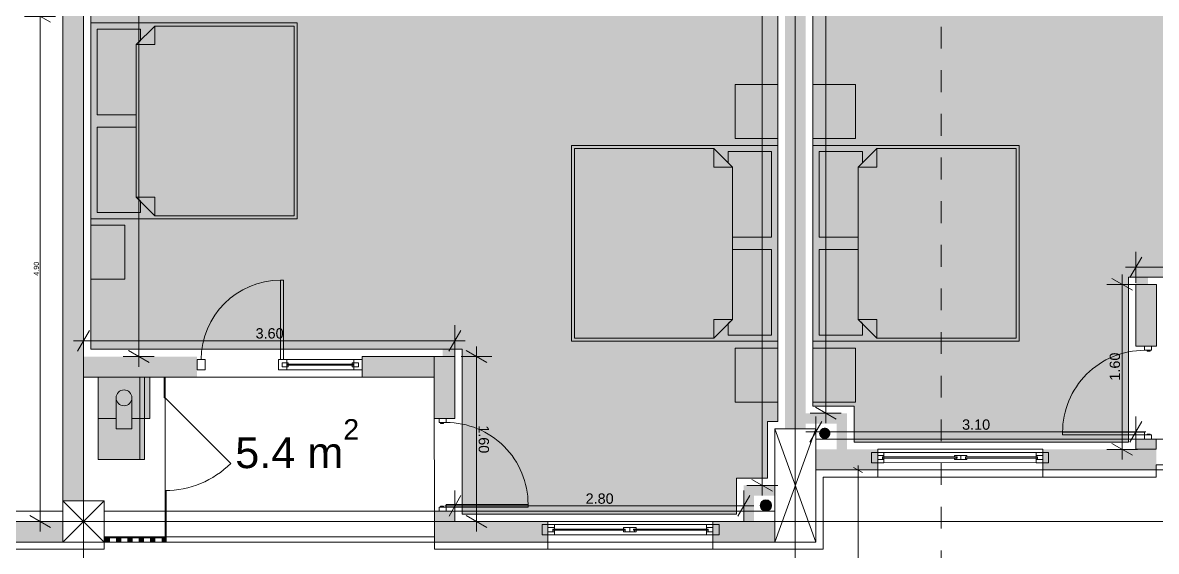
# Model space of a CAD drawing. Header units: millimetres. Extents: x 475616349 to 476941521, y 4620115302 to 4621446928.
# Drawn here: x 476511016 to 476522007, y 4620382074 to 4620387203 of the extents above; entities that cross this region are included whole.
import ezdxf

# ---------------------------------------------------------------- set-up
doc = ezdxf.new("R2010")
doc.units = ezdxf.units.MM
doc.header["$MEASUREMENT"] = 0
doc.set_wipeout_variables(frame=1)
doc.linetypes.add('Dashed', pattern=[423.333333, 211.666667, -211.666667])
doc.linetypes.add('Wipeout_Contour', pattern=[1000, 0, -1000])
for name, color, linetype, lineweight in [('2D Drafting - General_Pen_No__1_Pen_No__7', 7, 'Continuous', 0), ('2D Drafting - General_Pen_No__250_Pen_No__7_Pen_No__250', 7, 'Continuous', 0), ('2D Drafting - General_Pen_No__250_Pen_No__7_Pen_No__7', 7, 'Continuous', 0), ('2D Drafting - General_Pen_No__7_Pen_No__7_Pen_No__7', 7, 'Continuous', 0), ('Doors_Pen_No__7_Pen_No__7_Pen_No__7', 7, 'Continuous', 0), ('G-Anno-Nplt_Pen_No__151', 151, 'Continuous', 0), ('G-Anno-Nplt_Pen_No__4', 7, 'Continuous', 0), ('gegmebi_Pen_No__1_Pen_No__7', 7, 'Continuous', 0), ('Interior - Furniture _Pen_No__7', 7, 'Continuous', 0), ('kar-panjara_Pen_No__7_Pen_No__7_Pen_No__7', 7, 'Continuous', 0), ('New_2D Drafting - General_Pen_No__250_Pen_No__7_Pen_No__255', 255, 'Continuous', 0), ('New_2D Drafting - General_Pen_No__250_Pen_No__7_Pen_No__7', 7, 'Continuous', 0), ('New_2D Drafting - General_Pen_No__30_Pen_No__9_Pen_No__9_Pen_No__255', 255, 'Continuous', 0), ('New_2D Drafting - General_Pen_No__30_Pen_No__9_Pen_No__9_Pen_No__7', 7, 'Continuous', 0), ('New_Interior - Furniture _Pen_No__250', 7, 'Continuous', 0), ('New_New_0_Pen_No__41_Pen_No__7', 7, 'Continuous', 0), ('New_reg_nak_Pen_No__250', 7, 'Continuous', 0), ('New_reg_nak_Pen_No__7', 7, 'Continuous', 0), ('New_shenobebi_Pen_No__5', 5, 'Continuous', 0), ('New_Structural - Bearing_Pen_No__250', 7, 'Continuous', 0), ('New_zoma_Pen_No__1', 1, 'Continuous', 0), ('shaxtebi da milebi_Pen_No__1_Pen_No__1_Pen_No__1', 1, 'Continuous', 0), ('zoma_Pen_No__142', 142, 'Continuous', 0), ('zoma_Pen_No__4', 7, 'Continuous', 0), ('zoma_Pen_No__5_Pen_No__5', 5, 'Continuous', 0)]:
    doc.layers.add(name, color=color, linetype=linetype, lineweight=lineweight)
doc.layers.add('New_zoma', color=7, linetype='Continuous')
doc.layers.add('zoma', color=7, linetype='Continuous')
doc.styles.add('GENERATED_STYLE_1', font='arial.ttf')
doc.styles.add('GENERATED_STYLE_2', font='arial.ttf')
doc.dimstyles.new('GENERATED_STYLE__1', dxfattribs={"dimtxt": 200, "dimasz": 64.421331, "dimexe": 0.18, "dimexo": 3, "dimgap": 0.09, "dimtad": 1, "dimtih": 1, "dimtoh": 1, "dimlfac": 0.001, "dimzin": 0, "dimdsep": 46, "dimtxsty": 'GENERATED_STYLE_2', "dimblk": 'ARROWHEAD_2', "dimblk1": 'ARROWHEAD_2', "dimblk2": 'ARROWHEAD_2', "dimcen": 0.09, "dimclrd": 142, "dimclre": 142, "dimclrt": 142, "dimadec": 0, "dimazin": 0, "dimtfac": 1, "dimtdec": 4, "dimtmove": 0, "dimatfit": 3, "dimfxl": 1, "dimtolj": 1, "dimtzin": 0, "dimarcsym": 0})
doc.dimstyles.new('GENERATED_STYLE__41', dxfattribs={"dimtxt": 100, "dimasz": 152, "dimexe": 0.18, "dimexo": 3, "dimgap": 0.09, "dimtad": 1, "dimtih": 1, "dimtoh": 1, "dimlfac": 0.001, "dimzin": 0, "dimdsep": 46, "dimtxsty": 'GENERATED_STYLE_2', "dimblk": 'ARROWHEAD_2', "dimblk1": 'ARROWHEAD_2', "dimblk2": 'ARROWHEAD_2', "dimcen": 0.09, "dimclrd": 7, "dimclre": 7, "dimclrt": 7, "dimadec": 0, "dimazin": 0, "dimtfac": 1, "dimtdec": 4, "dimtmove": 0, "dimatfit": 3, "dimfxl": 1, "dimtolj": 1, "dimtzin": 0, "dimarcsym": 0})
doc.dimstyles.new('GENERATED_STYLE__42', dxfattribs={"dimtxt": 50, "dimasz": 152, "dimexe": 0.18, "dimexo": 3, "dimgap": 0.09, "dimtad": 1, "dimlfac": 0.001, "dimzin": 0, "dimdsep": 46, "dimtxsty": 'GENERATED_STYLE_2', "dimblk": 'ARROWHEAD_2', "dimblk1": 'ARROWHEAD_2', "dimblk2": 'ARROWHEAD_2', "dimcen": 0.09, "dimclrd": 7, "dimclre": 7, "dimclrt": 7, "dimadec": 0, "dimazin": 0, "dimtfac": 1, "dimtdec": 4, "dimtmove": 0, "dimatfit": 3, "dimfxl": 1, "dimtolj": 1, "dimtzin": 0, "dimarcsym": 0})
doc.dimstyles.new('GENERATED_STYLE__43', dxfattribs={"dimtxt": 100, "dimasz": 152, "dimexe": 0.18, "dimexo": 3, "dimgap": 0.09, "dimtad": 1, "dimlfac": 0.001, "dimzin": 0, "dimdsep": 46, "dimtxsty": 'GENERATED_STYLE_2', "dimblk": 'ARROWHEAD_2', "dimblk1": 'ARROWHEAD_2', "dimblk2": 'ARROWHEAD_2', "dimcen": 0.09, "dimclrd": 7, "dimclre": 7, "dimclrt": 7, "dimadec": 0, "dimazin": 0, "dimtfac": 1, "dimtdec": 4, "dimtmove": 0, "dimatfit": 3, "dimfxl": 1, "dimtolj": 1, "dimtzin": 0, "dimarcsym": 0})
doc.dimstyles.new('GENERATED_STYLE__53', dxfattribs={"dimtxt": 279.999995, "dimasz": 64.421331, "dimexe": 0.18, "dimexo": 3, "dimgap": 0.09, "dimtad": 1, "dimlfac": 0.001, "dimzin": 0, "dimdsep": 46, "dimtxsty": 'GENERATED_STYLE_1', "dimblk": 'ARROWHEAD_2', "dimblk1": 'ARROWHEAD_2', "dimblk2": 'ARROWHEAD_2', "dimcen": 0.09, "dimclrd": 1, "dimclre": 1, "dimclrt": 1, "dimadec": 0, "dimazin": 0, "dimtfac": 1, "dimtdec": 4, "dimtmove": 2, "dimatfit": 3, "dimfxl": 1, "dimtolj": 1, "dimtzin": 0, "dimarcsym": 0})

# ---------------------------------------------------------------- blocks, each defined once
blk = doc.blocks.new('*D1230', base_point=(476577134, 4620325126))
at = {"layer": 'zoma_Pen_No__142', "color": 142, "linetype": 'Continuous', "lineweight": 0, "transparency": 16777216}
for p, q in [((476497632, 4620380576), (476497583, 4620380492)), ((476497607, 4620380470), (476497607, 4620380598)), ((476539383, 4620380492), (476539432, 4620380576)), ((476539407, 4620380470), (476539407, 4620380598)), ((476497566, 4620380534), (476497607, 4620380534)), ((476497607, 4620380534), (476539407, 4620380534)), ((476539407, 4620380534), (476539449, 4620380534))]:
    blk.add_line(p, q, dxfattribs=at)
at = {"layer": 'zoma_Pen_No__142', "color": 142, "lineweight": 0, "transparency": 16777216, "insert": (476518165, 4620380574), "char_height": 200, "attachment_point": 7, "style": 'GENERATED_STYLE_2'}
blk.add_mtext('\\A1;{\\pql;\\fArial CYR|b0|i0|c204|p34;41.80}', dxfattribs=at)
blk = doc.blocks.new('ARROWHEAD_2')
at = {"color": 0, "linetype": 'Continuous', "lineweight": 0}
for p, q in [((0, 0), (-1, 0)), ((-0.378, -0.655), (0.378, 0.655))]:
    blk.add_line(p, q, dxfattribs=at)
blk = doc.blocks.new('*D1864', base_point=(476577134, 4620325126))
at = {"layer": 'zoma_Pen_No__4', "color": 7, "linetype": 'Continuous', "lineweight": 0, "transparency": 16777216}
for p, q in [((476511085, 4620387321), (476511285, 4620387206)), ((476511335, 4620387263), (476511035, 4620387263)), ((476511185, 4620382363), (476511185, 4620387263)), ((476511335, 4620382363), (476511035, 4620382363)), ((476511085, 4620382421), (476511285, 4620382306)), ((476511185, 4620382266), (476511185, 4620382363))]:
    blk.add_line(p, q, dxfattribs=at)
at = {"layer": 'zoma_Pen_No__4', "color": 7, "lineweight": 0, "transparency": 16777216, "insert": (476511175, 4620384747), "char_height": 50, "attachment_point": 7, "rotation": 90, "style": 'GENERATED_STYLE_2'}
blk.add_mtext('\\A1;{\\pql;\\fArial CYR|b0|i0|c204|p34;4.90}', dxfattribs=at)
blk = doc.blocks.new('*D1881', base_point=(476577134, 4620325126))
at = {"layer": 'zoma_Pen_No__4', "color": 7, "linetype": 'Continuous', "lineweight": 0, "transparency": 16777216}
for p, q in [((476525730, 4620387321), (476525930, 4620387206)), ((476525980, 4620387263), (476525680, 4620387263)), ((476525830, 4620382363), (476525830, 4620387263)), ((476525980, 4620382363), (476525680, 4620382363)), ((476525730, 4620382421), (476525930, 4620382306)), ((476525830, 4620382266), (476525830, 4620382363))]:
    blk.add_line(p, q, dxfattribs=at)
at = {"layer": 'zoma_Pen_No__4', "color": 7, "lineweight": 0, "transparency": 16777216, "insert": (476525820, 4620384747), "char_height": 50, "attachment_point": 7, "rotation": 90, "style": 'GENERATED_STYLE_2'}
blk.add_mtext('\\A1;{\\pql;\\fArial CYR|b0|i0|c204|p34;4.90}', dxfattribs=at)
blk = doc.blocks.new('*D1906', base_point=(476577134, 4620325126))
at = {"layer": 'zoma_Pen_No__4', "color": 7, "linetype": 'Continuous', "lineweight": 0, "transparency": 16777216}
for p, q in [((476512241, 4620399606), (476512041, 4620399721)), ((476512141, 4620399663), (476512141, 4620399761)), ((476512291, 4620399663), (476511991, 4620399663)), ((476512141, 4620383963), (476512141, 4620399663)), ((476512041, 4620384021), (476512241, 4620383906)), ((476512291, 4620383963), (476511991, 4620383963)), ((476512141, 4620383865), (476512141, 4620383963))]:
    blk.add_line(p, q, dxfattribs=at)
at = {"layer": 'zoma_Pen_No__4', "color": 7, "lineweight": 0, "transparency": 16777216, "insert": (476512121, 4620391642), "char_height": 100, "attachment_point": 7, "rotation": 90, "style": 'GENERATED_STYLE_2'}
blk.add_mtext('\\A1;{\\pql;\\fArial CYR|b0|i0|c204|p34;15.70}', dxfattribs=at)
blk = doc.blocks.new('*D1907', base_point=(476577134, 4620325126))
at = {"layer": 'zoma_Pen_No__4', "color": 7, "linetype": 'Continuous', "lineweight": 0, "transparency": 16777216}
for p, q in [((476511665, 4620384217), (476511549, 4620384017)), ((476511607, 4620384267), (476511607, 4620383967)), ((476515149, 4620384017), (476515265, 4620384217)), ((476515207, 4620384267), (476515207, 4620383967)), ((476511607, 4620384117), (476511509, 4620384117)), ((476515207, 4620384117), (476511607, 4620384117)), ((476515305, 4620384117), (476515207, 4620384117))]:
    blk.add_line(p, q, dxfattribs=at)
at = {"layer": 'zoma_Pen_No__4', "color": 7, "lineweight": 0, "transparency": 16777216, "insert": (476513274, 4620384137), "char_height": 100, "attachment_point": 7, "rotation": 0.003, "style": 'GENERATED_STYLE_2'}
blk.add_mtext('\\A1;{\\pql;\\fArial CYR|b0|i0|c204|p34;3.60}', dxfattribs=at)
blk = doc.blocks.new('*D1908', base_point=(476577134, 4620325126))
at = {"layer": 'zoma_Pen_No__4', "color": 7, "linetype": 'Continuous', "lineweight": 0, "transparency": 16777216}
for p, q in [((476515516, 4620383906), (476515316, 4620384021)), ((476515416, 4620384061), (476515416, 4620383963)), ((476515266, 4620383963), (476515566, 4620383963)), ((476515416, 4620383963), (476515416, 4620382363)), ((476515266, 4620382363), (476515566, 4620382363)), ((476515316, 4620382421), (476515516, 4620382306)), ((476515416, 4620382363), (476515416, 4620382266))]:
    blk.add_line(p, q, dxfattribs=at)
at = {"layer": 'zoma_Pen_No__4', "color": 7, "lineweight": 0, "transparency": 16777216, "insert": (476515436, 4620383297), "char_height": 100, "attachment_point": 7, "rotation": 270.003, "style": 'GENERATED_STYLE_2'}
blk.add_mtext('\\A1;{\\pql;\\fArial CYR|b0|i0|c204|p34;1.60}', dxfattribs=at)
blk = doc.blocks.new('*D1909', base_point=(476577134, 4620325126))
at = {"layer": 'zoma_Pen_No__4', "color": 7, "linetype": 'Continuous', "lineweight": 0, "transparency": 16777216}
for p, q in [((476515207, 4620382364), (476515207, 4620382664)), ((476518007, 4620382364), (476518007, 4620382664)), ((476515265, 4620382614), (476515150, 4620382414)), ((476517949, 4620382414), (476518065, 4620382614)), ((476515110, 4620382514), (476515207, 4620382514)), ((476515207, 4620382514), (476518007, 4620382514)), ((476518007, 4620382514), (476518105, 4620382514))]:
    blk.add_line(p, q, dxfattribs=at)
at = {"layer": 'zoma_Pen_No__4', "color": 7, "lineweight": 0, "transparency": 16777216, "insert": (476516474, 4620382534), "char_height": 100, "attachment_point": 7, "style": 'GENERATED_STYLE_2'}
blk.add_mtext('\\A1;{\\pql;\\fArial CYR|b0|i0|c204|p34;2.80}', dxfattribs=at)
blk = doc.blocks.new('*D1910', base_point=(476577134, 4620325126))
at = {"layer": 'zoma_Pen_No__4', "color": 7, "linetype": 'Continuous', "lineweight": 0, "transparency": 16777216}
for p, q in [((476518286, 4620399606), (476518086, 4620399721)), ((476518186, 4620399663), (476518186, 4620399761)), ((476518336, 4620399663), (476518036, 4620399663)), ((476518186, 4620382714), (476518186, 4620399663)), ((476518086, 4620382771), (476518286, 4620382656)), ((476518336, 4620382714), (476518036, 4620382714)), ((476518186, 4620382616), (476518186, 4620382714))]:
    blk.add_line(p, q, dxfattribs=at)
at = {"layer": 'zoma_Pen_No__4', "color": 7, "lineweight": 0, "transparency": 16777216, "insert": (476518166, 4620391018), "char_height": 100, "attachment_point": 7, "rotation": 90, "style": 'GENERATED_STYLE_2'}
blk.add_mtext('\\A1;{\\pql;\\fArial CYR|b0|i0|c204|p34;16.95}', dxfattribs=at)
blk = doc.blocks.new('*D1911', base_point=(476577134, 4620325126))
at = {"layer": 'zoma_Pen_No__4', "color": 7, "linetype": 'Continuous', "lineweight": 0, "transparency": 16777216}
for p, q in [((476518902, 4620399606), (476518702, 4620399721)), ((476518802, 4620399663), (476518802, 4620399761)), ((476518952, 4620399663), (476518652, 4620399663)), ((476518802, 4620383413), (476518802, 4620399663)), ((476518702, 4620383471), (476518902, 4620383356)), ((476518952, 4620383413), (476518652, 4620383413)), ((476518802, 4620383316), (476518802, 4620383413))]:
    blk.add_line(p, q, dxfattribs=at)
at = {"layer": 'zoma_Pen_No__4', "color": 7, "lineweight": 0, "transparency": 16777216, "insert": (476518782, 4620391367), "char_height": 100, "attachment_point": 7, "rotation": 90, "style": 'GENERATED_STYLE_2'}
blk.add_mtext('\\A1;{\\pql;\\fArial CYR|b0|i0|c204|p34;16.25}', dxfattribs=at)
blk = doc.blocks.new('*D1912', base_point=(476577134, 4620325126))
at = {"layer": 'zoma_Pen_No__4', "color": 7, "linetype": 'Continuous', "lineweight": 0, "transparency": 16777216}
for p, q in [((476518765, 4620383332), (476518649, 4620383132)), ((476518707, 4620383082), (476518707, 4620383382)), ((476521749, 4620383132), (476521865, 4620383332)), ((476521807, 4620383082), (476521807, 4620383382)), ((476518609, 4620383232), (476518707, 4620383232)), ((476518707, 4620383232), (476521807, 4620383232)), ((476521807, 4620383232), (476521905, 4620383232))]:
    blk.add_line(p, q, dxfattribs=at)
at = {"layer": 'zoma_Pen_No__4', "color": 7, "lineweight": 0, "transparency": 16777216, "insert": (476520124, 4620383252), "char_height": 100, "attachment_point": 7, "style": 'GENERATED_STYLE_2'}
blk.add_mtext('\\A1;{\\pql;\\fArial CYR|b0|i0|c204|p34;3.10}', dxfattribs=at)
blk = doc.blocks.new('*D1913', base_point=(476577134, 4620325126))
at = {"layer": 'zoma_Pen_No__4', "color": 7, "linetype": 'Continuous', "lineweight": 0, "transparency": 16777216}
for p, q in [((476521676, 4620384761), (476521676, 4620384663)), ((476521526, 4620384663), (476521826, 4620384663)), ((476521776, 4620384606), (476521576, 4620384721)), ((476521676, 4620384663), (476521676, 4620383063)), ((476521576, 4620383121), (476521776, 4620383006)), ((476521526, 4620383063), (476521826, 4620383063)), ((476521676, 4620383063), (476521676, 4620382966))]:
    blk.add_line(p, q, dxfattribs=at)
at = {"layer": 'zoma_Pen_No__4', "color": 7, "lineweight": 0, "transparency": 16777216, "insert": (476521656, 4620383730), "char_height": 100, "attachment_point": 7, "rotation": 89.997, "style": 'GENERATED_STYLE_2'}
blk.add_mtext('\\A1;{\\pql;\\fArial CYR|b0|i0|c204|p34;1.60}', dxfattribs=at)
blk = doc.blocks.new('*D1914', base_point=(476577134, 4620325126))
at = {"layer": 'zoma_Pen_No__4', "color": 7, "linetype": 'Continuous', "lineweight": 0, "transparency": 16777216}
for p, q in [((476521807, 4620384679), (476521807, 4620384979)), ((476525407, 4620384679), (476525407, 4620384979)), ((476521865, 4620384929), (476521749, 4620384729)), ((476525349, 4620384729), (476525465, 4620384929)), ((476521709, 4620384829), (476521807, 4620384829)), ((476521807, 4620384829), (476525407, 4620384829)), ((476525407, 4620384829), (476525505, 4620384829))]:
    blk.add_line(p, q, dxfattribs=at)
at = {"layer": 'zoma_Pen_No__4', "color": 7, "lineweight": 0, "transparency": 16777216, "insert": (476523474, 4620384849), "char_height": 100, "attachment_point": 7, "style": 'GENERATED_STYLE_2'}
blk.add_mtext('\\A1;{\\pql;\\fArial CYR|b0|i0|c204|p34;3.60}', dxfattribs=at)
blk = doc.blocks.new('*D2346', base_point=(476577134, 4620325126))
at = {"layer": 'New_zoma_Pen_No__1', "color": 1, "linetype": 'Continuous', "lineweight": 0, "transparency": 16777216}
for p, q in [((476539450, 4620382839), (476539365, 4620382888)), ((476539407, 4620382863), (476539407, 4620382905)), ((476539471, 4620382863), (476539344, 4620382863)), ((476539407, 4620376864), (476539407, 4620382863)), ((476539471, 4620376864), (476539344, 4620376864)), ((476539365, 4620376889), (476539450, 4620376840)), ((476539407, 4620376823), (476539407, 4620376864))]:
    blk.add_line(p, q, dxfattribs=at)
at = {"color": 254, "linetype": 'Wipeout_Contour', "lineweight": 0, "ltscale": 18579562247.17355, "transparency": 16777216}
blk.add_wipeout([(476539401, 4620380375), (476539401, 4620381220), (476539021, 4620381220), (476539021, 4620380375)], dxfattribs=at).dxf.layer = 'New_zoma'
at = {"layer": 'New_zoma_Pen_No__1', "color": 1, "lineweight": 0, "transparency": 16777216, "insert": (476539351, 4620380425), "char_height": 280, "attachment_point": 7, "rotation": 90, "style": 'GENERATED_STYLE_1'}
blk.add_mtext('\\A1;{\\pql;\\fArial|b0|i0|c0|p34;6.00}', dxfattribs=at)
blk = doc.blocks.new('*D2353', base_point=(476577134, 4620325126))
at = {"layer": 'New_zoma_Pen_No__1', "color": 1, "linetype": 'Continuous', "lineweight": 0, "transparency": 16777216}
for p, q in [((476519157, 4620382839), (476519072, 4620382888)), ((476519115, 4620382863), (476519115, 4620382905)), ((476519178, 4620382863), (476519051, 4620382863)), ((476519115, 4620376864), (476519115, 4620382863)), ((476519178, 4620376864), (476519051, 4620376864)), ((476519072, 4620376889), (476519157, 4620376840)), ((476519115, 4620376823), (476519115, 4620376864))]:
    blk.add_line(p, q, dxfattribs=at)
at = {"color": 254, "linetype": 'Wipeout_Contour', "lineweight": 0, "ltscale": 18579553919.84245, "transparency": 16777216}
blk.add_wipeout([(476519109, 4620380375), (476519109, 4620381220), (476518729, 4620381220), (476518729, 4620380375)], dxfattribs=at).dxf.layer = 'New_zoma'
at = {"layer": 'New_zoma_Pen_No__1', "color": 1, "lineweight": 0, "transparency": 16777216, "insert": (476519059, 4620380425), "char_height": 280, "attachment_point": 7, "rotation": 90, "style": 'GENERATED_STYLE_1'}
blk.add_mtext('\\A1;{\\pql;\\fArial|b0|i0|c0|p34;6.00}', dxfattribs=at)

msp = doc.modelspace()

# ---------------------------------------------------------------- hatches: boundary and pattern name
at = {"layer": '2D Drafting - General_Pen_No__250_Pen_No__7_Pen_No__7', "linetype": 'Continuous', "lineweight": 0}
for points in [[(476511407.131, 4620382563.476), (476511607.131, 4620382563.476), (476511607.131, 4620389063.476), (476511407.131, 4620389063.476)], [(476518607.131, 4620389063.476), (476518607.131, 4620383263.476), (476518407.131, 4620383263.476), (476518407.131, 4620389063.476)], [(476522007.224, 4620384663.469), (476522007.193, 4620384063.454), (476521807.193, 4620384063.465), (476521807.224, 4620384663.48)], [(476512706.763, 4620383763.35), (476511607.24, 4620383763.293), (476511607.229, 4620383963.293), (476512706.752, 4620383963.35)], [(476514306.757, 4620383963.433), (476514306.768, 4620383763.433), (476515007.24, 4620383763.469), (476515007.229, 4620383963.469)], [(476515007.037, 4620383963.469), (476515007.068, 4620383363.454), (476515207.068, 4620383363.465), (476515207.037, 4620383963.48)], [(476512397.228, 4620383763.334), (476512397.238, 4620383563.334), (476512387.238, 4620383563.334), (476512387.228, 4620383763.334)], [(476519007.131, 4620383413.448), (476519007.131, 4620383063.471), (476518907.131, 4620383063.476), (476518907.131, 4620383313.26), (476518607.131, 4620383313.26), (476518607.131, 4620383413.448)], [(476521806.954, 4620383163.466), (476522006.954, 4620383163.456), (476522006.949, 4620383063.474), (476521806.949, 4620383063.484)], [(476519306.789, 4620383063.476), (476518706.949, 4620383063.645), (476518706.939, 4620382863.645), (476519306.779, 4620382863.613)], [(476522006.949, 4620383063.419), (476520906.763, 4620383063.476), (476520906.78, 4620382863.531), (476522006.939, 4620382863.474)], [(476512407.297, 4620382663.335), (476512407.321, 4620382203.339), (476512397.321, 4620382203.338), (476512397.297, 4620382663.335)], [(476518007.131, 4620382713.606), (476518007.131, 4620382363.629), (476518107.131, 4620382363.634), (476518107.131, 4620382613.418), (476518307.131, 4620382613.418), (476518307.131, 4620382713.606)], [(476515207.307, 4620382463.466), (476515007.307, 4620382463.456), (476515007.312, 4620382363.474), (476515207.312, 4620382363.484)], [(476511407.131, 4620382163.476), (476507607.157, 4620382163.477), (476507607.157, 4620382363.477), (476511407.131, 4620382363.476)], [(476515007.312, 4620382363.474), (476516107.196, 4620382363.531), (476516107.206, 4620382163.531), (476515007.323, 4620382163.474)], [(476517707.198, 4620382363.613), (476518307.312, 4620382363.645), (476518307.323, 4620382163.645), (476517707.208, 4620382163.613)], [(476512397.131, 4620382213.476), (476511807.131, 4620382213.476), (476511807.131, 4620382203.476), (476512397.131, 4620382203.476)]]:
    msp.add_hatch(color=7, dxfattribs=at).paths.add_polyline_path(points)
at = {"layer": 'G-Anno-Nplt_Pen_No__151', "linetype": 'Continuous', "lineweight": 0, "true_color": 0x1f2f3f}
for points in [[(476511607.131, 4620390495.552), (476511677.131, 4620390495.552), (476511677.131, 4620389533.476), (476511876.341, 4620389533.476), (476511876.341, 4620388993.476), (476511677.131, 4620388993.476), (476511677.131, 4620384033.48), (476515277.307, 4620384033.48), (476515277.307, 4620382433.535), (476517937.131, 4620382433.535), (476517937.131, 4620382783.606), (476518237.131, 4620382783.606), (476518237.131, 4620383333.476), (476518337.131, 4620383333.476), (476518337.131, 4620388993.476), (476518237.131, 4620388993.476), (476518237.131, 4620389533.476), (476518337.131, 4620389533.476), (476518337.131, 4620390829.039), (476518407.131, 4620390829.039), (476518407.131, 4620392563.476), (476518337.13, 4620392563.476), (476518307.131, 4620392563.476), (476518307.131, 4620392793.476), (476517937.131, 4620392793.476), (476517937.131, 4620393623.664), (476518337.13, 4620393623.664), (476518337.13, 4620399393.476), (476518237.131, 4620399393.476), (476518237.131, 4620399593.476), (476511877.131, 4620399593.476), (476511877.131, 4620392733.476), (476512177.131, 4620392733.476), (476512177.131, 4620392397.28), (476512107.131, 4620392397.28), (476512107.131, 4620392092.458), (476511607.131, 4620392092.458)], [(476524907.131, 4620392092.458), (476525407.131, 4620392092.458), (476525407.131, 4620390495.552), (476525337.131, 4620390495.552), (476525337.131, 4620389533.476), (476525137.92, 4620389533.476), (476525137.92, 4620388993.476), (476525337.131, 4620388993.476), (476525337.131, 4620384733.473), (476521736.954, 4620384733.473), (476521736.954, 4620383133.625), (476519077.131, 4620383133.625), (476519077.131, 4620383483.448), (476518677.131, 4620383483.448), (476518677.131, 4620388993.476), (476518777.13, 4620388993.476), (476518777.13, 4620389533.476), (476518677.131, 4620389533.476), (476518677.131, 4620390829.039), (476518607.131, 4620390829.039), (476518607.131, 4620392563.476), (476518677.131, 4620392563.476), (476518707.131, 4620392563.476), (476518707.131, 4620392793.476), (476519077.131, 4620392793.476), (476519077.131, 4620393623.664), (476518677.131, 4620393623.664), (476518677.131, 4620399393.476), (476518777.13, 4620399393.476), (476518777.13, 4620399593.476), (476525137.13, 4620399593.476), (476525137.13, 4620392733.476), (476524837.131, 4620392733.476), (476524837.131, 4620392397.28), (476524907.131, 4620392397.28)]]:
    msp.add_hatch(color=169, dxfattribs=at).paths.add_polyline_path(points)
at = {"layer": 'New_2D Drafting - General_Pen_No__250_Pen_No__7_Pen_No__255', "linetype": 'Continuous', "lineweight": 0}
for points in [[(476511748.667, 4620383763.3), (476512198.667, 4620383763.323), (476512198.709, 4620382963.323), (476511748.709, 4620382963.3)], [(476511748.667, 4620383763.3), (476512248.667, 4620383763.322), (476512248.684, 4620383363.326), (476512075.699, 4620383363.319), (476512075.703, 4620383263.316), (476511921.677, 4620383263.309), (476511921.673, 4620383363.312), (476511748.684, 4620383363.305)]]:
    msp.add_hatch(color=255, dxfattribs=at).paths.add_polyline_path(points)
at = {"layer": 'New_2D Drafting - General_Pen_No__250_Pen_No__7_Pen_No__7', "linetype": 'Continuous', "lineweight": 0}
for points in [[(476515342.144, 4620388333.985), (476515082.641, 4620388333.985), (476515082.641, 4620388213.985), (476515087.307, 4620388213.985), (476515087.307, 4620383963.48), (476515207.037, 4620383963.48), (476515207.037, 4620388213.985), (476515342.144, 4620388213.985), (476515462.144, 4620388213.985), (476515462.144, 4620388455.199), (476515342.144, 4620388455.199)], [(476521672.117, 4620388333.985), (476521931.62, 4620388333.985), (476521931.62, 4620388213.985), (476521926.954, 4620388213.985), (476521926.954, 4620384463.473), (476521807.224, 4620384463.473), (476521807.224, 4620388213.985), (476521672.117, 4620388213.985), (476521552.117, 4620388213.985), (476521552.117, 4620388455.199), (476521672.117, 4620388455.199)]]:
    msp.add_hatch(color=7, dxfattribs=at).paths.add_polyline_path(points)
at = {"layer": 'New_2D Drafting - General_Pen_No__30_Pen_No__9_Pen_No__9_Pen_No__255', "linetype": 'Continuous', "lineweight": 0}
for points in [[(476511817.131, 4620382163.476), (476511817.131, 4620382203.476), (476511857.131, 4620382203.476), (476511857.131, 4620382163.476)], [(476511927.131, 4620382163.476), (476511927.131, 4620382203.476), (476511967.131, 4620382203.476), (476511967.131, 4620382163.476)], [(476512037.131, 4620382163.476), (476512037.131, 4620382203.476), (476512077.131, 4620382203.476), (476512077.131, 4620382163.476)], [(476512147.131, 4620382163.476), (476512147.131, 4620382203.476), (476512187.131, 4620382203.476), (476512187.131, 4620382163.476)], [(476512257.131, 4620382163.476), (476512257.131, 4620382203.476), (476512297.131, 4620382203.476), (476512297.131, 4620382163.476)], [(476512367.131, 4620382163.476), (476512367.131, 4620382203.476), (476512407.131, 4620382203.476), (476512407.131, 4620382163.476)]]:
    msp.add_hatch(color=255, dxfattribs=at).paths.add_polyline_path(points)
at = {"layer": 'shaxtebi da milebi_Pen_No__1_Pen_No__1_Pen_No__1', "linetype": 'Continuous', "lineweight": 0}
for points in [[(476518792.254, 4620383273.418, -1), (476518792.254, 4620383163.418, -1)], [(476518222.007, 4620382573.418, 1), (476518222.007, 4620382463.418, 1)]]:
    msp.add_hatch(color=1, dxfattribs=at).paths.add_polyline_path(points)

# ---------------------------------------------------------------- linework, layer by layer
at = {"layer": '2D Drafting - General_Pen_No__1_Pen_No__7', "color": 7, "linetype": 'Continuous', "lineweight": 0}
for p, q in [((476518307.131, 4620382163.476), (476518707.131, 4620383263.476)), ((476518707.131, 4620382163.476), (476518307.131, 4620383263.476)), ((476511407.131, 4620382163.476), (476511807.131, 4620382563.476)), ((476511807.131, 4620382163.476), (476511407.131, 4620382563.476))]:
    msp.add_line(p, q, dxfattribs=at)
at = {"layer": '2D Drafting - General_Pen_No__1_Pen_No__7', "color": 7, "linetype": 'Continuous', "lineweight": 0, "flags": 128}
for points in [[(476518707.131, 4620382163.476), (476518307.131, 4620382163.476), (476518307.131, 4620383263.476), (476518707.131, 4620383263.476)], [(476518707.131, 4620382863.476), (476525207.131, 4620382863.476), (476525207.131, 4620383163.476), (476518707.131, 4620383163.476)], [(476511807.131, 4620382163.476), (476511407.131, 4620382163.476), (476511407.131, 4620382563.476), (476511807.131, 4620382563.476)], [(476511407.131, 4620382163.476), (476504907.131, 4620382163.476), (476504907.131, 4620382463.476), (476511407.131, 4620382463.476)], [(476518307.131, 4620382163.476), (476511807.131, 4620382163.476), (476511807.131, 4620382463.476), (476518307.131, 4620382463.476)]]:
    msp.add_lwpolyline(points, close=True, dxfattribs=at)
at = {"layer": '2D Drafting - General_Pen_No__250_Pen_No__7_Pen_No__250', "color": 7, "linetype": 'Continuous', "lineweight": 0, "flags": 128}
for points in [[(476511407.131, 4620382563.476), (476511607.131, 4620382563.476), (476511607.131, 4620389063.476), (476511407.131, 4620389063.476)], [(476522007.224, 4620384663.469), (476522007.193, 4620384063.454), (476521807.193, 4620384063.465), (476521807.224, 4620384663.48)], [(476515007.037, 4620383963.469), (476515007.068, 4620383363.454), (476515207.068, 4620383363.465), (476515207.037, 4620383963.48)], [(476512397.228, 4620383763.334), (476512397.238, 4620383563.334), (476512387.238, 4620383563.334), (476512387.228, 4620383763.334)], [(476521806.954, 4620383163.466), (476522006.954, 4620383163.456), (476522006.949, 4620383063.474), (476521806.949, 4620383063.484)], [(476512407.297, 4620382663.335), (476512407.321, 4620382203.339), (476512397.321, 4620382203.338), (476512397.297, 4620382663.335)], [(476515207.307, 4620382463.466), (476515007.307, 4620382463.456), (476515007.312, 4620382363.474), (476515207.312, 4620382363.484)], [(476511407.131, 4620382163.476), (476507607.157, 4620382163.477), (476507607.157, 4620382363.477), (476511407.131, 4620382363.476)], [(476512397.131, 4620382213.476), (476511807.131, 4620382213.476), (476511807.131, 4620382203.476), (476512397.131, 4620382203.476)]]:
    msp.add_lwpolyline(points, close=True, dxfattribs=at)
at = {"layer": '2D Drafting - General_Pen_No__250_Pen_No__7_Pen_No__7', "color": 7, "linetype": 'Continuous', "lineweight": 0, "flags": 128}
msp.add_lwpolyline([(476514306.757, 4620383963.433), (476514306.768, 4620383763.433), (476515007.24, 4620383763.469), (476515007.229, 4620383963.469)], close=True, dxfattribs=at)
at = {"layer": '2D Drafting - General_Pen_No__7_Pen_No__7_Pen_No__7', "color": 7, "linetype": 'Continuous', "lineweight": 0, "flags": 128}
msp.add_lwpolyline([(476514226.76, 4620383833.973), (476513576.76, 4620383833.968), (476513576.759, 4620383933.907), (476514226.759, 4620383933.912)], close=True, dxfattribs=at)
at = {"layer": '2D Drafting - General_Pen_No__7_Pen_No__7_Pen_No__7', "color": 7, "linetype": 'Continuous', "lineweight": 0}
for centre, radius, start, end in [((476513517.07, 4620383933.917), 770.311, 90.0004378, 179.9972581), ((476521892.29, 4620383229.638), 794.311, 89.9968343, 179.9985158), ((476515121.971, 4620382529.638), 794.311, 0.0014842, 90.0031657)]:
    msp.add_arc(centre, radius, start, end, dxfattribs=at)
at = {"layer": 'Doors_Pen_No__7_Pen_No__7_Pen_No__7', "color": 7, "linetype": 'Continuous', "lineweight": 0, "flags": 128}
for points in [[(476513543.737, 4620383933.917), (476513517.07, 4620383933.917), (476513517.064, 4620384704.228), (476513543.731, 4620384704.228)], [(476521960.068, 4620384063.459), (476521960.067, 4620384023.947), (476521892.334, 4620384023.949), (476521892.335, 4620384063.46)], [(476521945.667, 4620384015.059), (476521945.667, 4620384023.948), (476521919.001, 4620384023.949), (476521919, 4620384015.06)], [(476515054.193, 4620383363.459), (476515054.194, 4620383323.947), (476515121.928, 4620383323.949), (476515121.926, 4620383363.46)], [(476515068.594, 4620383315.059), (476515068.594, 4620383323.948), (476515095.261, 4620383323.949), (476515095.261, 4620383315.06)], [(476521892.289, 4620383202.971), (476521892.29, 4620383229.638), (476521097.979, 4620383229.659), (476521097.978, 4620383202.992)], [(476521945.623, 4620383202.97), (476521945.623, 4620383211.859), (476521918.956, 4620383211.86), (476521918.956, 4620383202.971)], [(476521960.022, 4620383163.459), (476521960.023, 4620383202.97), (476521892.289, 4620383202.971), (476521892.288, 4620383163.46)], [(476515054.24, 4620382463.459), (476515054.239, 4620382502.97), (476515121.972, 4620382502.971), (476515121.973, 4620382463.46)], [(476515068.639, 4620382502.97), (476515068.639, 4620382511.859), (476515095.305, 4620382511.86), (476515095.305, 4620382502.971)], [(476515121.972, 4620382502.971), (476515121.971, 4620382529.638), (476515916.283, 4620382529.659), (476515916.283, 4620382502.992)]]:
    msp.add_lwpolyline(points, close=True, dxfattribs=at)
at = {"layer": 'G-Anno-Nplt_Pen_No__4', "color": 7, "linetype": 'Continuous', "lineweight": 0, "flags": 128}
for points in [[(476525337.131, 4620384733.473), (476521736.954, 4620384733.473), (476521736.954, 4620383133.625), (476519077.131, 4620383133.625), (476519077.131, 4620383483.448), (476518677.131, 4620383483.448), (476518677.131, 4620388993.476), (476518777.13, 4620388993.476), (476518777.13, 4620389533.476), (476518677.131, 4620389533.476), (476518677.131, 4620390829.039), (476518607.131, 4620390829.039), (476518607.131, 4620392563.476), (476518677.131, 4620392563.476), (476518707.131, 4620392563.476), (476518707.131, 4620392793.476), (476519077.131, 4620392793.476), (476519077.131, 4620393623.664), (476518677.131, 4620393623.664), (476518677.131, 4620399393.476)], [(476511677.131, 4620388993.476), (476511677.131, 4620384033.48), (476515277.307, 4620384033.48), (476515277.307, 4620382433.535), (476517937.131, 4620382433.535), (476517937.131, 4620382783.606), (476518237.131, 4620382783.606), (476518237.131, 4620383333.476), (476518337.131, 4620383333.476), (476518337.131, 4620388993.476)]]:
    msp.add_lwpolyline(points, dxfattribs=at)
at = {"layer": 'gegmebi_Pen_No__1_Pen_No__7', "color": 7, "linetype": 'Continuous', "lineweight": 0, "flags": 128}
for points in [[(476512075.699, 4620383363.319), (476512248.684, 4620383363.326), (476512248.667, 4620383763.322), (476511748.667, 4620383763.3), (476511748.684, 4620383363.305), (476511921.673, 4620383363.312)], [(476512075.691, 4620383563.317), (476512075.703, 4620383263.316), (476511921.677, 4620383263.309), (476511921.665, 4620383563.311)]]:
    msp.add_lwpolyline(points, dxfattribs=at)
at = {"layer": 'kar-panjara_Pen_No__7_Pen_No__7_Pen_No__7', "color": 7, "linetype": 'Continuous', "lineweight": 0, "flags": 128}
for points in [[(476512706.76, 4620383833.943), (476512786.76, 4620383833.944), (476512786.759, 4620383933.944), (476512706.759, 4620383933.943)], [(476513496.76, 4620383833.906), (476513576.76, 4620383833.907), (476513576.759, 4620383933.907), (476513496.759, 4620383933.906)], [(476513531.759, 4620383903.907), (476513576.759, 4620383903.907), (476513576.759, 4620383888.907), (476513576.759, 4620383878.907), (476513591.759, 4620383878.907), (476513591.759, 4620383863.907), (476513531.759, 4620383863.907)], [(476513591.759, 4620383903.907), (476513576.759, 4620383903.907), (476513576.759, 4620383888.907), (476513591.759, 4620383888.907)], [(476514226.759, 4620383888.912), (476513576.759, 4620383888.907), (476513576.759, 4620383878.907), (476514226.759, 4620383878.912)], [(476514211.759, 4620383903.912), (476514226.759, 4620383903.912), (476514226.759, 4620383888.912), (476514211.759, 4620383888.912)], [(476514271.759, 4620383903.912), (476514226.759, 4620383903.912), (476514226.759, 4620383888.912), (476514226.759, 4620383878.912), (476514211.759, 4620383878.912), (476514211.759, 4620383863.912), (476514271.759, 4620383863.912)], [(476514226.76, 4620383833.973), (476514306.76, 4620383833.973), (476514306.759, 4620383933.973), (476514226.759, 4620383933.973)], [(476519366.462, 4620383034), (476519246.462, 4620383034.006), (476519246.457, 4620382934.006), (476519366.457, 4620382934)], [(476520906.784, 4620382933.921), (476519306.782, 4620382934.059), (476519306.787, 4620383034.004), (476520906.789, 4620383033.866)], [(476519306.784, 4620382964.119), (476519351.784, 4620382964.117), (476519351.785, 4620382979.117), (476519351.785, 4620382989.117), (476519366.46, 4620382989.116), (476519366.46, 4620383004.116), (476519306.786, 4620383004.119)], [(476519351.785, 4620382979.117), (476520075.625, 4620382979.079), (476520075.625, 4620382989.079), (476519351.785, 4620382989.117)], [(476520111.356, 4620382964.077), (476520066.356, 4620382964.08), (476520066.356, 4620382979.08), (476520066.357, 4620382989.08), (476520051.357, 4620382989.081), (476520051.358, 4620383004.081), (476520111.358, 4620383004.077)], [(476520111.356, 4620382964.077), (476520156.356, 4620382964.075), (476520156.356, 4620382979.075), (476520156.357, 4620382989.075), (476520171.357, 4620382989.074), (476520171.358, 4620383004.074), (476520111.358, 4620383004.077)], [(476520856.356, 4620382979.039), (476520156.356, 4620382979.075), (476520156.357, 4620382989.075), (476520856.357, 4620382989.039)], [(476520841.359, 4620383033.924), (476520961.359, 4620383033.917), (476520961.354, 4620382933.917), (476520841.354, 4620382933.924)], [(476520906.786, 4620382964.036), (476520856.356, 4620382964.039), (476520856.356, 4620382979.039), (476520856.357, 4620382989.039), (476520841.357, 4620382989.04), (476520841.358, 4620383004.04), (476520906.788, 4620383004.036)], [(476519366.458, 4620382964.116), (476519351.784, 4620382964.117), (476519351.785, 4620382979.117), (476519366.459, 4620382979.116)], [(476520051.356, 4620382964.081), (476520066.356, 4620382964.08), (476520066.356, 4620382979.08), (476520051.356, 4620382979.081)], [(476520171.356, 4620382964.074), (476520156.356, 4620382964.075), (476520156.356, 4620382979.075), (476520171.356, 4620382979.074)], [(476520841.356, 4620382964.04), (476520856.356, 4620382964.039), (476520856.356, 4620382979.039), (476520841.356, 4620382979.04)], [(476516172.628, 4620382333.924), (476516052.628, 4620382333.917), (476516052.633, 4620382233.917), (476516172.633, 4620382233.924)], [(476516107.203, 4620382233.921), (476517707.205, 4620382234.059), (476517707.199, 4620382334.004), (476516107.198, 4620382333.866)], [(476517647.525, 4620382334), (476517767.525, 4620382334.006), (476517767.53, 4620382234.006), (476517647.53, 4620382234)], [(476516107.201, 4620382264.036), (476516157.631, 4620382264.039), (476516157.63, 4620382279.039), (476516157.63, 4620382289.039), (476516172.63, 4620382289.04), (476516172.629, 4620382304.04), (476516107.199, 4620382304.036)], [(476516157.63, 4620382279.039), (476516857.63, 4620382279.075), (476516857.63, 4620382289.075), (476516157.63, 4620382289.039)], [(476516172.631, 4620382264.04), (476516157.631, 4620382264.039), (476516157.63, 4620382279.039), (476516172.63, 4620382279.04)], [(476516902.631, 4620382264.078), (476516857.631, 4620382264.075), (476516857.63, 4620382279.075), (476516857.63, 4620382289.075), (476516842.63, 4620382289.074), (476516842.629, 4620382304.074), (476516902.629, 4620382304.078)], [(476516842.631, 4620382264.074), (476516857.631, 4620382264.075), (476516857.63, 4620382279.075), (476516842.63, 4620382279.074)], [(476516902.631, 4620382264.078), (476516947.631, 4620382264.08), (476516947.63, 4620382279.08), (476516947.63, 4620382289.08), (476516962.63, 4620382289.081), (476516962.629, 4620382304.081), (476516902.629, 4620382304.078)], [(476517662.202, 4620382279.117), (476516938.362, 4620382279.079), (476516938.361, 4620382289.079), (476517662.202, 4620382289.117)], [(476516962.631, 4620382264.081), (476516947.631, 4620382264.08), (476516947.63, 4620382279.08), (476516962.63, 4620382279.081)], [(476517707.203, 4620382264.119), (476517662.203, 4620382264.117), (476517662.202, 4620382279.117), (476517662.202, 4620382289.117), (476517647.527, 4620382289.116), (476517647.526, 4620382304.116), (476517707.201, 4620382304.119)], [(476517647.528, 4620382264.116), (476517662.203, 4620382264.117), (476517662.202, 4620382279.117), (476517647.528, 4620382279.116)]]:
    msp.add_lwpolyline(points, close=True, dxfattribs=at)
at = {"layer": 'New_2D Drafting - General_Pen_No__30_Pen_No__9_Pen_No__9_Pen_No__7', "color": 7, "linetype": 'Continuous', "lineweight": 0, "flags": 128}
for points in [[(476511817.131, 4620382163.476), (476511817.131, 4620382203.476), (476511857.131, 4620382203.476), (476511857.131, 4620382163.476)], [(476511927.131, 4620382163.476), (476511927.131, 4620382203.476), (476511967.131, 4620382203.476), (476511967.131, 4620382163.476)], [(476512037.131, 4620382163.476), (476512037.131, 4620382203.476), (476512077.131, 4620382203.476), (476512077.131, 4620382163.476)], [(476512147.131, 4620382163.476), (476512147.131, 4620382203.476), (476512187.131, 4620382203.476), (476512187.131, 4620382163.476)], [(476512257.131, 4620382163.476), (476512257.131, 4620382203.476), (476512297.131, 4620382203.476), (476512297.131, 4620382163.476)], [(476512367.131, 4620382163.476), (476512367.131, 4620382203.476), (476512407.131, 4620382203.476), (476512407.131, 4620382163.476)]]:
    msp.add_lwpolyline(points, close=True, dxfattribs=at)
at = {"layer": 'New_Interior - Furniture _Pen_No__250', "color": 7, "linetype": 'Continuous', "lineweight": 0, "flags": 128}
msp.add_lwpolyline([(476515007.24, 4620383763.469), (476515007.323, 4620382163.474), (476511807.131, 4620382163.308), (476511807.11, 4620382563.308), (476511607.302, 4620382563.297), (476511607.24, 4620383763.293)], close=True, dxfattribs=at)
at = {"layer": 'New_New_0_Pen_No__41_Pen_No__7', "color": 7, "linetype": 'Continuous', "lineweight": 0}
for p, q in [((476511677.131, 4620385300.069), (476511677.131, 4620387199.346)), ((476511677.131, 4620387199.346), (476513677.131, 4620387199.346)), ((476512117.131, 4620386989.346), (476512297.131, 4620387169.346)), ((476512297.131, 4620387169.346), (476513647.131, 4620387169.346)), ((476512297.131, 4620387169.346), (476512297.131, 4620386989.346)), ((476513647.131, 4620387169.346), (476513647.131, 4620386249.708)), ((476513677.131, 4620387199.346), (476513677.131, 4620385300.069)), ((476512117.131, 4620386249.708), (476512117.131, 4620386989.346)), ((476512117.131, 4620386989.346), (476512297.131, 4620386989.346)), ((476517923.673, 4620386079.825), (476517923.673, 4620386602.015)), ((476517923.673, 4620386602.015), (476518337.13, 4620386602.015)), ((476518337.13, 4620386602.015), (476518337.13, 4620386079.825)), ((476519090.588, 4620386602.015), (476518677.131, 4620386602.015)), ((476518677.131, 4620386602.015), (476518677.131, 4620386079.825)), ((476519090.588, 4620386079.825), (476519090.588, 4620386602.015)), ((476512117.131, 4620385510.069), (476512117.131, 4620386249.708)), ((476513647.131, 4620386249.708), (476513647.131, 4620385330.069)), ((476518337.13, 4620386079.825), (476517923.673, 4620386079.825)), ((476518677.131, 4620386079.825), (476519090.588, 4620386079.825)), ((476516337.13, 4620384112.497), (476516337.13, 4620386011.774)), ((476516337.13, 4620386011.774), (476518337.13, 4620386011.774)), ((476516367.13, 4620385062.136), (476516367.13, 4620385981.774)), ((476516367.13, 4620385981.774), (476517717.13, 4620385981.774)), ((476517717.13, 4620385981.774), (476517897.13, 4620385801.774)), ((476517717.13, 4620385981.774), (476517717.13, 4620385801.774)), ((476518337.13, 4620386011.774), (476518337.13, 4620384112.497)), ((476520677.131, 4620386011.774), (476518677.131, 4620386011.774)), ((476518677.131, 4620386011.774), (476518677.131, 4620384112.497)), ((476519297.131, 4620385981.774), (476519117.131, 4620385801.774)), ((476520647.131, 4620385981.774), (476519297.131, 4620385981.774)), ((476519297.131, 4620385981.774), (476519297.131, 4620385801.774)), ((476520647.131, 4620385062.136), (476520647.131, 4620385981.774)), ((476520677.131, 4620384112.497), (476520677.131, 4620386011.774)), ((476517897.13, 4620385801.774), (476517717.13, 4620385801.774)), ((476517897.13, 4620385801.774), (476517897.13, 4620385062.136)), ((476519117.131, 4620385801.774), (476519117.131, 4620385062.136)), ((476519117.131, 4620385801.774), (476519297.131, 4620385801.774)), ((476512297.131, 4620385330.069), (476512117.131, 4620385510.069)), ((476512117.131, 4620385510.069), (476512297.131, 4620385510.069)), ((476512297.131, 4620385330.069), (476512297.131, 4620385510.069)), ((476513677.131, 4620385300.069), (476511677.131, 4620385300.069)), ((476513647.131, 4620385330.069), (476512297.131, 4620385330.069)), ((476511677.131, 4620384714.611), (476511677.131, 4620385236.8)), ((476511677.131, 4620385236.8), (476512007.713, 4620385236.8)), ((476512007.713, 4620385236.8), (476512007.713, 4620384714.611)), ((476516367.13, 4620384142.497), (476516367.13, 4620385062.136)), ((476517897.13, 4620385062.136), (476517897.13, 4620384322.497)), ((476519117.131, 4620385062.136), (476519117.131, 4620384322.497)), ((476520647.131, 4620384142.497), (476520647.131, 4620385062.136)), ((476512007.713, 4620384714.611), (476511677.131, 4620384714.611)), ((476517897.13, 4620384322.497), (476517717.13, 4620384142.497)), ((476517717.13, 4620384142.497), (476517717.13, 4620384322.497)), ((476517897.13, 4620384322.497), (476517717.13, 4620384322.497)), ((476519117.131, 4620384322.497), (476519297.131, 4620384142.497)), ((476519117.131, 4620384322.497), (476519297.131, 4620384322.497)), ((476519297.131, 4620384142.497), (476519297.131, 4620384322.497)), ((476518337.13, 4620384112.497), (476516337.13, 4620384112.497)), ((476517717.13, 4620384142.497), (476516367.13, 4620384142.497)), ((476518677.131, 4620384112.497), (476520677.131, 4620384112.497)), ((476519297.131, 4620384142.497), (476520647.131, 4620384142.497)), ((476517923.673, 4620383522.257), (476517923.673, 4620384044.446)), ((476517923.673, 4620384044.446), (476518337.13, 4620384044.446)), ((476518337.13, 4620384044.446), (476518337.13, 4620383522.257)), ((476519090.588, 4620384044.446), (476518677.131, 4620384044.446)), ((476518677.131, 4620384044.446), (476518677.131, 4620383522.257)), ((476519090.588, 4620383522.257), (476519090.588, 4620384044.446)), ((476518337.13, 4620383522.257), (476517923.673, 4620383522.257)), ((476518677.131, 4620383522.257), (476519090.588, 4620383522.257))]:
    msp.add_line(p, q, dxfattribs=at)
at = {"layer": 'New_New_0_Pen_No__41_Pen_No__7', "color": 7, "linetype": 'Continuous', "lineweight": 0, "flags": 128}
for points in [[(476512117.131, 4620386309.708), (476511737.131, 4620386309.708), (476511737.131, 4620387139.346), (476512157.131, 4620387139.346), (476512157.131, 4620387029.346), (476512117.131, 4620386989.346)], [(476512117.131, 4620385510.069), (476512157.131, 4620385470.069), (476512157.131, 4620385360.069), (476511737.131, 4620385360.069), (476511737.131, 4620386189.708), (476512117.131, 4620386189.708)], [(476517897.13, 4620385801.774), (476517857.13, 4620385841.774), (476517857.13, 4620385951.774), (476518277.13, 4620385951.774), (476518277.13, 4620385122.136), (476517897.13, 4620385122.136)], [(476519117.131, 4620385801.774), (476519157.131, 4620385841.774), (476519157.131, 4620385951.774), (476518737.131, 4620385951.774), (476518737.131, 4620385122.136), (476519117.131, 4620385122.136)], [(476517897.13, 4620385002.136), (476518277.13, 4620385002.136), (476518277.13, 4620384172.497), (476517857.13, 4620384172.497), (476517857.13, 4620384282.497), (476517897.13, 4620384322.497)], [(476519117.131, 4620385002.136), (476518737.131, 4620385002.136), (476518737.131, 4620384172.497), (476519157.131, 4620384172.497), (476519157.131, 4620384282.497), (476519117.131, 4620384322.497)]]:
    msp.add_lwpolyline(points, close=True, dxfattribs=at)
at = {"layer": 'New_reg_nak_Pen_No__250', "color": 7, "linetype": 'Continuous', "lineweight": 0}
for p, q in [((476512153.231, 4620382963.321), (476512153.189, 4620383763.321)), ((476512397.25, 4620383563.334), (476512397.297, 4620382663.335))]:
    msp.add_line(p, q, dxfattribs=at)
at = {"layer": 'New_reg_nak_Pen_No__250', "color": 7, "linetype": 'Continuous', "lineweight": 0, "flags": 128}
for points in [[(476511748.667, 4620383763.3), (476511748.709, 4620382963.3), (476512198.709, 4620382963.323), (476512198.667, 4620383763.323)], [(476522006.939, 4620382863.476), (476524607.131, 4620382863.476), (476524607.131, 4620382913.476), (476522006.939, 4620382913.476)], [(476512407.131, 4620382163.476), (476515007.323, 4620382163.476), (476515007.323, 4620382213.476), (476512407.131, 4620382213.476)]]:
    msp.add_lwpolyline(points, close=True, dxfattribs=at)
at = {"layer": 'New_reg_nak_Pen_No__250', "color": 7, "linetype": 'Continuous', "lineweight": 0}
msp.add_circle((476511998.678, 4620383563.313), 77.013, dxfattribs=at)
at = {"layer": 'New_reg_nak_Pen_No__7', "color": 7, "linetype": 'Continuous', "lineweight": 0, "flags": 128}
for points in [[(476519306.789, 4620383063.476), (476519306.775, 4620382793.48), (476520906.775, 4620382793.476), (476520906.763, 4620383063.476)], [(476517707.198, 4620382363.639), (476517707.212, 4620382093.476), (476516107.21, 4620382093.393), (476516107.196, 4620382363.556)]]:
    msp.add_lwpolyline(points, close=True, dxfattribs=at)
for points in [[(476522006.939, 4620382863.476), (476522006.939, 4620382793.476), (476518777.131, 4620382793.476), (476518777.131, 4620382093.476), (476515007.323, 4620382093.476), (476515007.323, 4620382163.476)], [(476504507.131, 4620382163.476), (476504507.131, 4620382093.476), (476511807.131, 4620382093.476), (476511807.131, 4620382163.476)]]:
    msp.add_lwpolyline(points, dxfattribs=at)
at = {"layer": 'New_shenobebi_Pen_No__5', "color": 5, "linetype": 'Dashed', "lineweight": 0}
msp.add_lwpolyline([(476519919.39, 4620379331.846), (476519919.39, 4620404160.713)], dxfattribs=at)
at = {"layer": 'New_Structural - Bearing_Pen_No__250', "color": 7, "linetype": 'Continuous', "lineweight": 0}
msp.add_line((476512397.238, 4620383563.335), (476513033.671, 4620382926.968), dxfattribs=at)
msp.add_arc((476512397.25, 4620383563.323), 899.988, 270.0029691, 315.0029691, dxfattribs=at)
at = {"layer": 'shaxtebi da milebi_Pen_No__1_Pen_No__1_Pen_No__1', "color": 1, "linetype": 'Continuous', "lineweight": 0, "flags": 128}
msp.add_lwpolyline([(476518222.007, 4620382573.418, -1), (476518222.007, 4620382463.418, -1)], format="xyb", close=True, dxfattribs=at)
at = {"layer": 'zoma_Pen_No__5_Pen_No__5', "color": 5, "linetype": 'Continuous', "lineweight": 0}
for p, q in [((476511607.131, 4620403989.287), (476511607.131, 4620380413.92)), ((476518507.131, 4620403989.287), (476518507.131, 4620380413.92)), ((476493726.58, 4620382363.476), (476543612.961, 4620382363.476)), ((476493726.58, 4620382363.476), (476543612.961, 4620382363.476))]:
    msp.add_line(p, q, dxfattribs=at)

# ---------------------------------------------------------------- texts
at = {"layer": 'Interior - Furniture _Pen_No__7', "color": 7, "lineweight": 0, "insert": (476513076.83, 4620382876.675), "char_height": 300, "attachment_point": 7, "style": 'GENERATED_STYLE_2'}
msp.add_mtext('{\\fArial CYR|b0|i0|c204|p34;5.4 m{\\H0.66x;\\S2^  ;}}', dxfattribs=at)

# ---------------------------------------------------------------- dimensions: what is measured, and where the dimension line sits
at = {"layer": 'zoma', "color": 7, "linetype": 'Continuous', "lineweight": 0}
for base, p1, p2, angle, dimstyle, picture, middle, turn in [((476512141.168, 4620399663.476), (476511607.229, 4620383963.293), (476511807.131, 4620399663.476), 90, 'GENERATED_STYLE__43', '*D1906', (476512071.168, 4620391810.414), 90), ((476518186.138, 4620399663.476), (476518307.131, 4620382713.606), (476518307.131, 4620399663.476), 90, 'GENERATED_STYLE__43', '*D1910', (476518116.138, 4620391185.57), 90), ((476518802.29, 4620399663.476), (476519007.131, 4620383413.448), (476518707.131, 4620399663.476), 90, 'GENERATED_STYLE__43', '*D1911', (476518732.29, 4620391535.491), 90), ((476511184.518, 4620387263.475), (476511407.131, 4620382363.476), (476511407.131, 4620387263.475), 90, 'GENERATED_STYLE__42', '*D1864', (476511149.518, 4620384811.903), 90), ((476525829.743, 4620387263.475), (476511407.131, 4620382363.476), (476511407.131, 4620387263.475), 90, 'GENERATED_STYLE__42', '*D1881', (476525794.743, 4620384811.903), 90), ((476521676.296, 4620383063.491), (476521807.224, 4620384663.48), (476521806.949, 4620383063.484), 269.9970309, 'GENERATED_STYLE__43', '*D1913', (476521606.337, 4620383860.346), 89.9970309), ((476511607.221, 4620384116.953), (476515207.037, 4620383963.48), (476511607.229, 4620383963.293), 180.0029691, 'GENERATED_STYLE__41', '*D1907', (476513403.975, 4620384187.047), 0.0029691), ((476515415.687, 4620382363.495), (476515207.037, 4620383963.48), (476515207.312, 4620382363.484), 270.0029691, 'GENERATED_STYLE__43', '*D1908', (476515485.645, 4620383166.643), 270.0029691)]:
    dim = msp.add_linear_dim(base=base, p1=p1, p2=p2, angle=angle, dimstyle=dimstyle, dxfattribs=at)
    dim.commit()
    dim.dimension.update_dxf_attribs({"geometry": picture, "text_midpoint": middle, "dimtype": 160, "text_rotation": turn})
for base, p1, p2, picture, middle in [((476525407.032, 4620384828.871), (476521807.224, 4620384663.48), (476525407.032, 4620384663.293), '*D1914', (476523603.981, 4620384898.871)), ((476521806.949, 4620383231.724), (476518706.949, 4620383063.645), (476521806.949, 4620383063.484), '*D1912', (476520253.803, 4620383301.724)), ((476518007.131, 4620382514.077), (476515207.312, 4620382363.484), (476518007.131, 4620382363.629), '*D1909', (476516604.075, 4620382584.077))]:
    dim = msp.add_linear_dim(base=base, p1=p1, p2=p2, dimstyle='GENERATED_STYLE__41', dxfattribs=at)
    dim.commit()
    dim.dimension.update_dxf_attribs({"geometry": picture, "text_midpoint": middle, "dimtype": 160})
at = {"layer": 'zoma', "color": 142, "linetype": 'Continuous', "lineweight": 0}
dim = msp.add_linear_dim(base=(476539407.125, 4620380533.982), p1=(476497607.125, 4620382327.23), p2=(476539407.125, 4620382327.23), dimstyle='GENERATED_STYLE__1', dxfattribs=at)
dim.commit()
dim.dimension.update_dxf_attribs({"geometry": '*D1230', "text_midpoint": (476518501.183, 4620380673.982), "dimtype": 160})

# ---------------------------------------------------------------- next in the draw order: dimensions: what is measured, and where the dimension line sits
at = {"layer": 'New_zoma', "color": 1, "linetype": 'Continuous', "lineweight": 0}
for base, p1, p2, picture, middle in [((476519114.804, 4620382863.476), (476501713.549, 4620376864.178), (476501714.613, 4620382863.476), '*D2353', (476518918.804, 4620380788.407)), ((476539407.131, 4620382863.476), (476522005.875, 4620376864.178), (476522006.939, 4620382863.476), '*D2346', (476539211.131, 4620380788.407))]:
    dim = msp.add_linear_dim(base=base, p1=p1, p2=p2, angle=90, dimstyle='GENERATED_STYLE__53', dxfattribs=at)
    dim.commit()
    dim.dimension.update_dxf_attribs({"geometry": picture, "text_midpoint": middle, "dimtype": 160, "text_rotation": 90})

doc.saveas('drawing.dxf')
